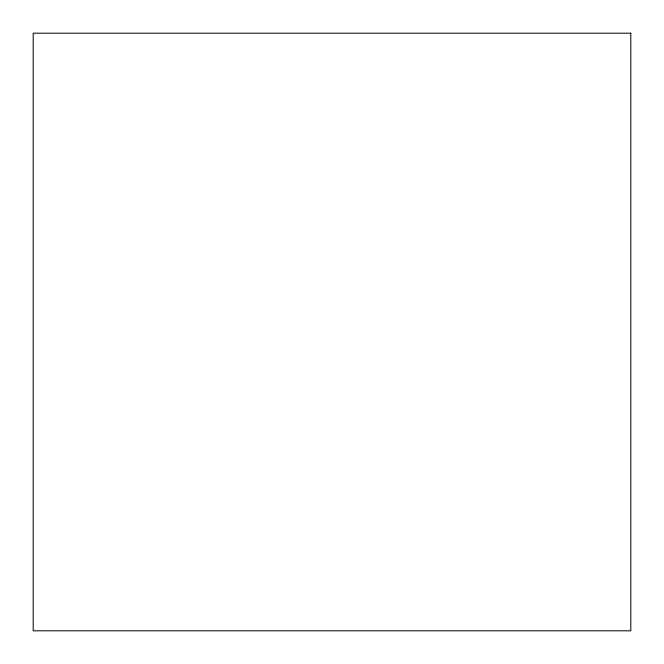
<?xml version="1.0" encoding="UTF-8"?>
<svg xmlns="http://www.w3.org/2000/svg" width="664" height="664" viewBox="0 0 664 664"><rect width="100%" height="100%" fill="white"/><g stroke="black" fill="none" stroke-linecap="round" stroke-linejoin="round"><path stroke-width="1" d="M630.8 33.2L33.2 33.2L33.2 630.8L630.8 630.8L630.8 33.2"/></g></svg>
